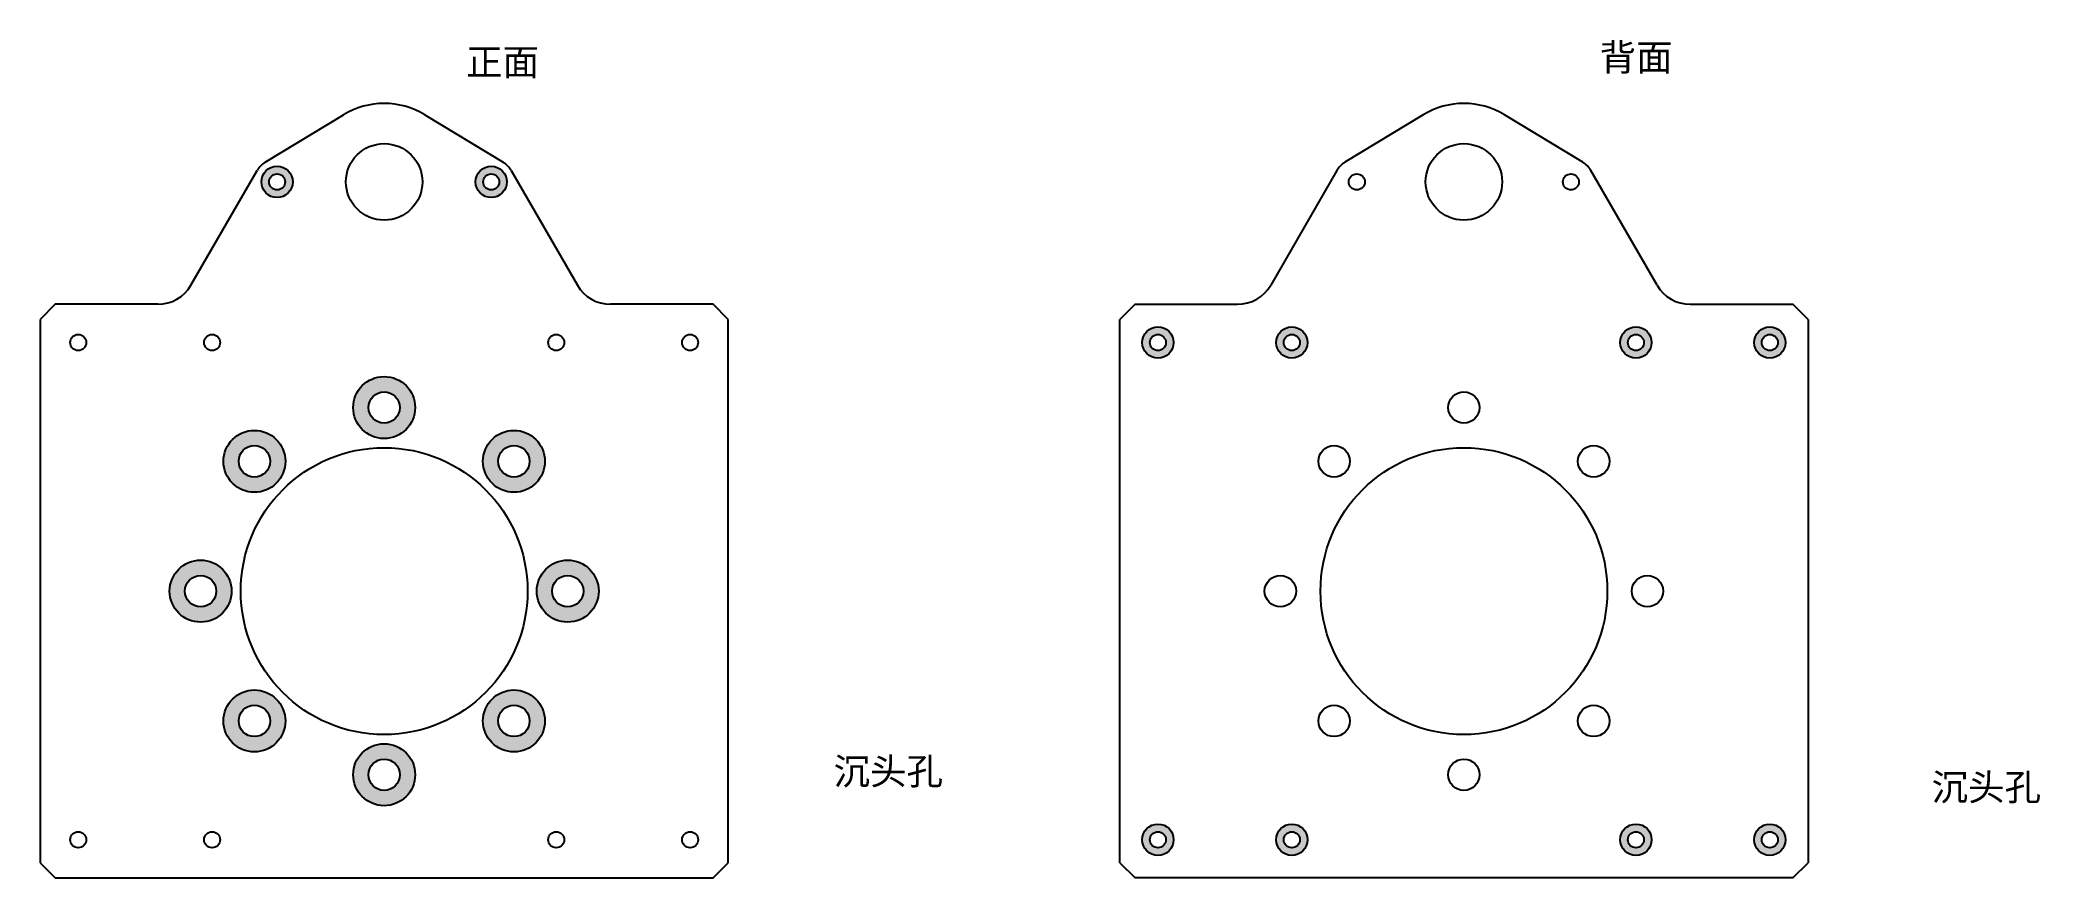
# Model space of a CAD drawing. Header units: millimetres. Extents: x -90 to 433, y -75 to 144.
import ezdxf

# ---------------------------------------------------------------- set-up
doc = ezdxf.new("R2010")
doc.units = ezdxf.units.MM

msp = doc.modelspace()

# ---------------------------------------------------------------- hatches: boundary and pattern name
h = msp.add_hatch(color=3)
h.dxf.hatch_style = 1
h.paths.add_polyline_path([(-32.1, 107, 1), (-23.9, 107, 1)])
h.paths.add_polyline_path([(-25.9, 107, -1), (-30.1, 107, -1)], flags=16)
h.paths.add_polyline_path([(23.9, 107, 1), (32.1, 107, 1)])
h.paths.add_polyline_path([(30.1, 107, -1), (25.9, 107, -1)], flags=16)
h.paths.add_polyline_path([(-8.1, 48, 1), (8.1, 48, 1)])
h.paths.add_polyline_path([(4.1, 48, -1), (-4.1, 48, -1)], flags=16)
h.paths.add_polyline_path([(25.84, 33.94, 1), (42.04, 33.94, 1)])
h.paths.add_polyline_path([(38.04, 33.94, -1), (29.84, 33.94, -1)], flags=16)
h.paths.add_polyline_path([(56.1, 0, 1), (39.9, 0, 1)])
h.paths.add_polyline_path([(43.9, 0, -1), (52.1, 0, -1)], flags=16)
h.paths.add_polyline_path([(42.04, -33.94, 1), (25.84, -33.94, 1)])
h.paths.add_polyline_path([(29.84, -33.94, -1), (38.04, -33.94, -1)], flags=16)
h.paths.add_polyline_path([(-8.1, -48, 1), (8.1, -48, 1)])
h.paths.add_polyline_path([(4.1, -48, -1), (-4.1, -48, -1)], flags=16)
h.paths.add_polyline_path([(-25.84, -33.94, 1), (-42.04, -33.94, 1)])
h.paths.add_polyline_path([(-38.04, -33.94, -1), (-29.84, -33.94, -1)], flags=16)
h.paths.add_polyline_path([(-39.9, 0, 1), (-56.1, 0, 1)])
h.paths.add_polyline_path([(-52.1, 0, -1), (-43.9, 0, -1)], flags=16)
h.paths.add_polyline_path([(-25.84, 33.94, 1), (-42.04, 33.94, 1)])
h.paths.add_polyline_path([(-38.04, 33.94, -1), (-29.84, 33.94, -1)], flags=16)
h.paths.add_polyline_path([(198.26, 65, 1), (206.46, 65, 1)])
h.paths.add_polyline_path([(204.46, 65, -1), (200.26, 65, -1)], flags=16)
h.paths.add_polyline_path([(233.26, 65, 1), (241.46, 65, 1)])
h.paths.add_polyline_path([(239.46, 65, -1), (235.26, 65, -1)], flags=16)
h.paths.add_polyline_path([(323.26, 65, 1), (331.46, 65, 1)])
h.paths.add_polyline_path([(329.46, 65, -1), (325.26, 65, -1)], flags=16)
h.paths.add_polyline_path([(358.26, 65, 1), (366.46, 65, 1)])
h.paths.add_polyline_path([(364.46, 65, -1), (360.26, 65, -1)], flags=16)
h.paths.add_polyline_path([(233.26, -65, 1), (241.46, -65, 1)])
h.paths.add_polyline_path([(239.46, -65, -1), (235.26, -65, -1)], flags=16)
h.paths.add_polyline_path([(198.26, -65, 1), (206.46, -65, 1)])
h.paths.add_polyline_path([(204.46, -65, -1), (200.26, -65, -1)], flags=16)
h.paths.add_polyline_path([(323.26, -65, 1), (331.46, -65, 1)])
h.paths.add_polyline_path([(329.46, -65, -1), (325.26, -65, -1)], flags=16)
h.paths.add_polyline_path([(358.26, -65, 1), (366.46, -65, 1)])
h.paths.add_polyline_path([(364.46, -65, -1), (360.26, -65, -1)], flags=16)

# ---------------------------------------------------------------- linework, layer by layer
at = {"color": 7, "linetype": 'Continuous', "lineweight": 25}
for p, q in [((-31.11, 112.13), (-10.62, 124.54)), ((10.62, 124.54), (31.11, 112.13)), ((271.74, 124.54), (251.25, 112.13)), ((313.46, 112.13), (292.97, 124.54)), ((-50.52, 80), (-33.2, 110)), ((33.2, 110), (50.52, 80)), ((249.16, 110), (231.84, 80)), ((332.87, 80), (315.55, 110)), ((-86, 75), (-90, 71)), ((-59.18, 75), (-86, 75)), ((86, 75), (59.18, 75)), ((90, 71), (86, 75)), ((196.36, 75), (192.36, 71)), ((196.36, 75), (223.18, 75)), ((341.53, 75), (368.36, 75)), ((372.36, 71), (368.36, 75)), ((-90, 71), (-90, -71)), ((90, -71), (90, 71)), ((192.36, -71), (192.36, 71)), ((372.36, 71), (372.36, -71)), ((-90, -71), (-86, -75)), ((86, -75), (90, -71)), ((192.36, -71), (196.36, -75)), ((368.36, -75), (372.36, -71)), ((-86, -75), (86, -75)), ((368.36, -75), (196.36, -75))]:
    msp.add_line(p, q, dxfattribs=at)
for centre, radius in [((0, 107), 10), ((282.36, 107), 10), ((-28, 107), 4.1), ((28, 107), 4.1), ((-28, 107), 2.1), ((28, 107), 2.1), ((254.36, 107), 2.1), ((310.36, 107), 2.1), ((202.36, 65), 4.1), ((237.36, 65), 4.1), ((327.36, 65), 4.1), ((362.36, 65), 4.1), ((-80, 65), 2.1), ((-45, 65), 2.1), ((45, 65), 2.1), ((80, 65), 2.1), ((202.36, 65), 2.1), ((237.36, 65), 2.1), ((327.36, 65), 2.1), ((362.36, 65), 2.1), ((0, 48), 8.1), ((0, 48), 4.1), ((282.36, 48), 4.1), ((-33.94, 33.94), 8.1), ((33.94, 33.94), 8.1), ((-33.94, 33.94), 4.1), ((0, 0), 37.5), ((33.94, 33.94), 4.1), ((248.42, 33.94), 4.1), ((282.36, 0), 37.5), ((316.3, 33.94), 4.1), ((-48, 0), 8.1), ((48, 0), 8.1), ((-48, 0), 4.1), ((48, 0), 4.1), ((234.36, 0), 4.1), ((330.36, 0), 4.1), ((-33.94, -33.94), 8.1), ((33.94, -33.94), 8.1), ((-33.94, -33.94), 4.1), ((33.94, -33.94), 4.1), ((248.42, -33.94), 4.1), ((316.3, -33.94), 4.1), ((0, -48), 8.1), ((0, -48), 4.1), ((282.36, -48), 4.1), ((202.36, -65), 4.1), ((237.36, -65), 4.1), ((327.36, -65), 4.1), ((362.36, -65), 4.1), ((-80, -65), 2.1), ((-45, -65), 2.1), ((45, -65), 2.1), ((80, -65), 2.1), ((202.36, -65), 2.1), ((237.36, -65), 2.1), ((327.36, -65), 2.1), ((362.36, -65), 2.1)]:
    msp.add_circle(centre, radius, dxfattribs=at)
for centre, radius, start, end in [((0, 107), 20.5, 58.8114, 121.1886), ((282.36, 107), 20.5, 58.8114, 121.1886), ((-28, 107), 6, 121.1886, 150), ((28, 107), 6, 30, 58.8114), ((254.36, 107), 6, 121.1886, 150), ((310.36, 107), 6, 30, 58.8114), ((-59.18, 85), 10, 270, 330), ((59.18, 85), 10, 210, 270), ((223.18, 85), 10, 270, 330), ((341.53, 85), 10, 210, 270)]:
    msp.add_arc(centre, radius, start, end, dxfattribs=at)

# ---------------------------------------------------------------- texts
at = {"char_height": 7, "attachment_point": 1}
for s, insert in [('{\\fSimSun|b0|i0|c134|p2;正面}', (21.43, 141.83)), ('{\\fSimSun|b0|i0|c134|p2;背面}', (317.85, 143.07)), ('{\\fSimSun|b0|i0|c134|p2;\\C3;沉头孔}', (117.51, -43.6)), ('{\\fSimSun|b0|i0|c134|p2;\\C3;沉头孔}', (404.66, -47.74))]:
    msp.add_mtext_dynamic_manual_height_columns(s, width=70.4996, gutter_width=17.5, heights=[0], dxfattribs=dict(at, insert=insert))

doc.saveas('drawing.dxf')
